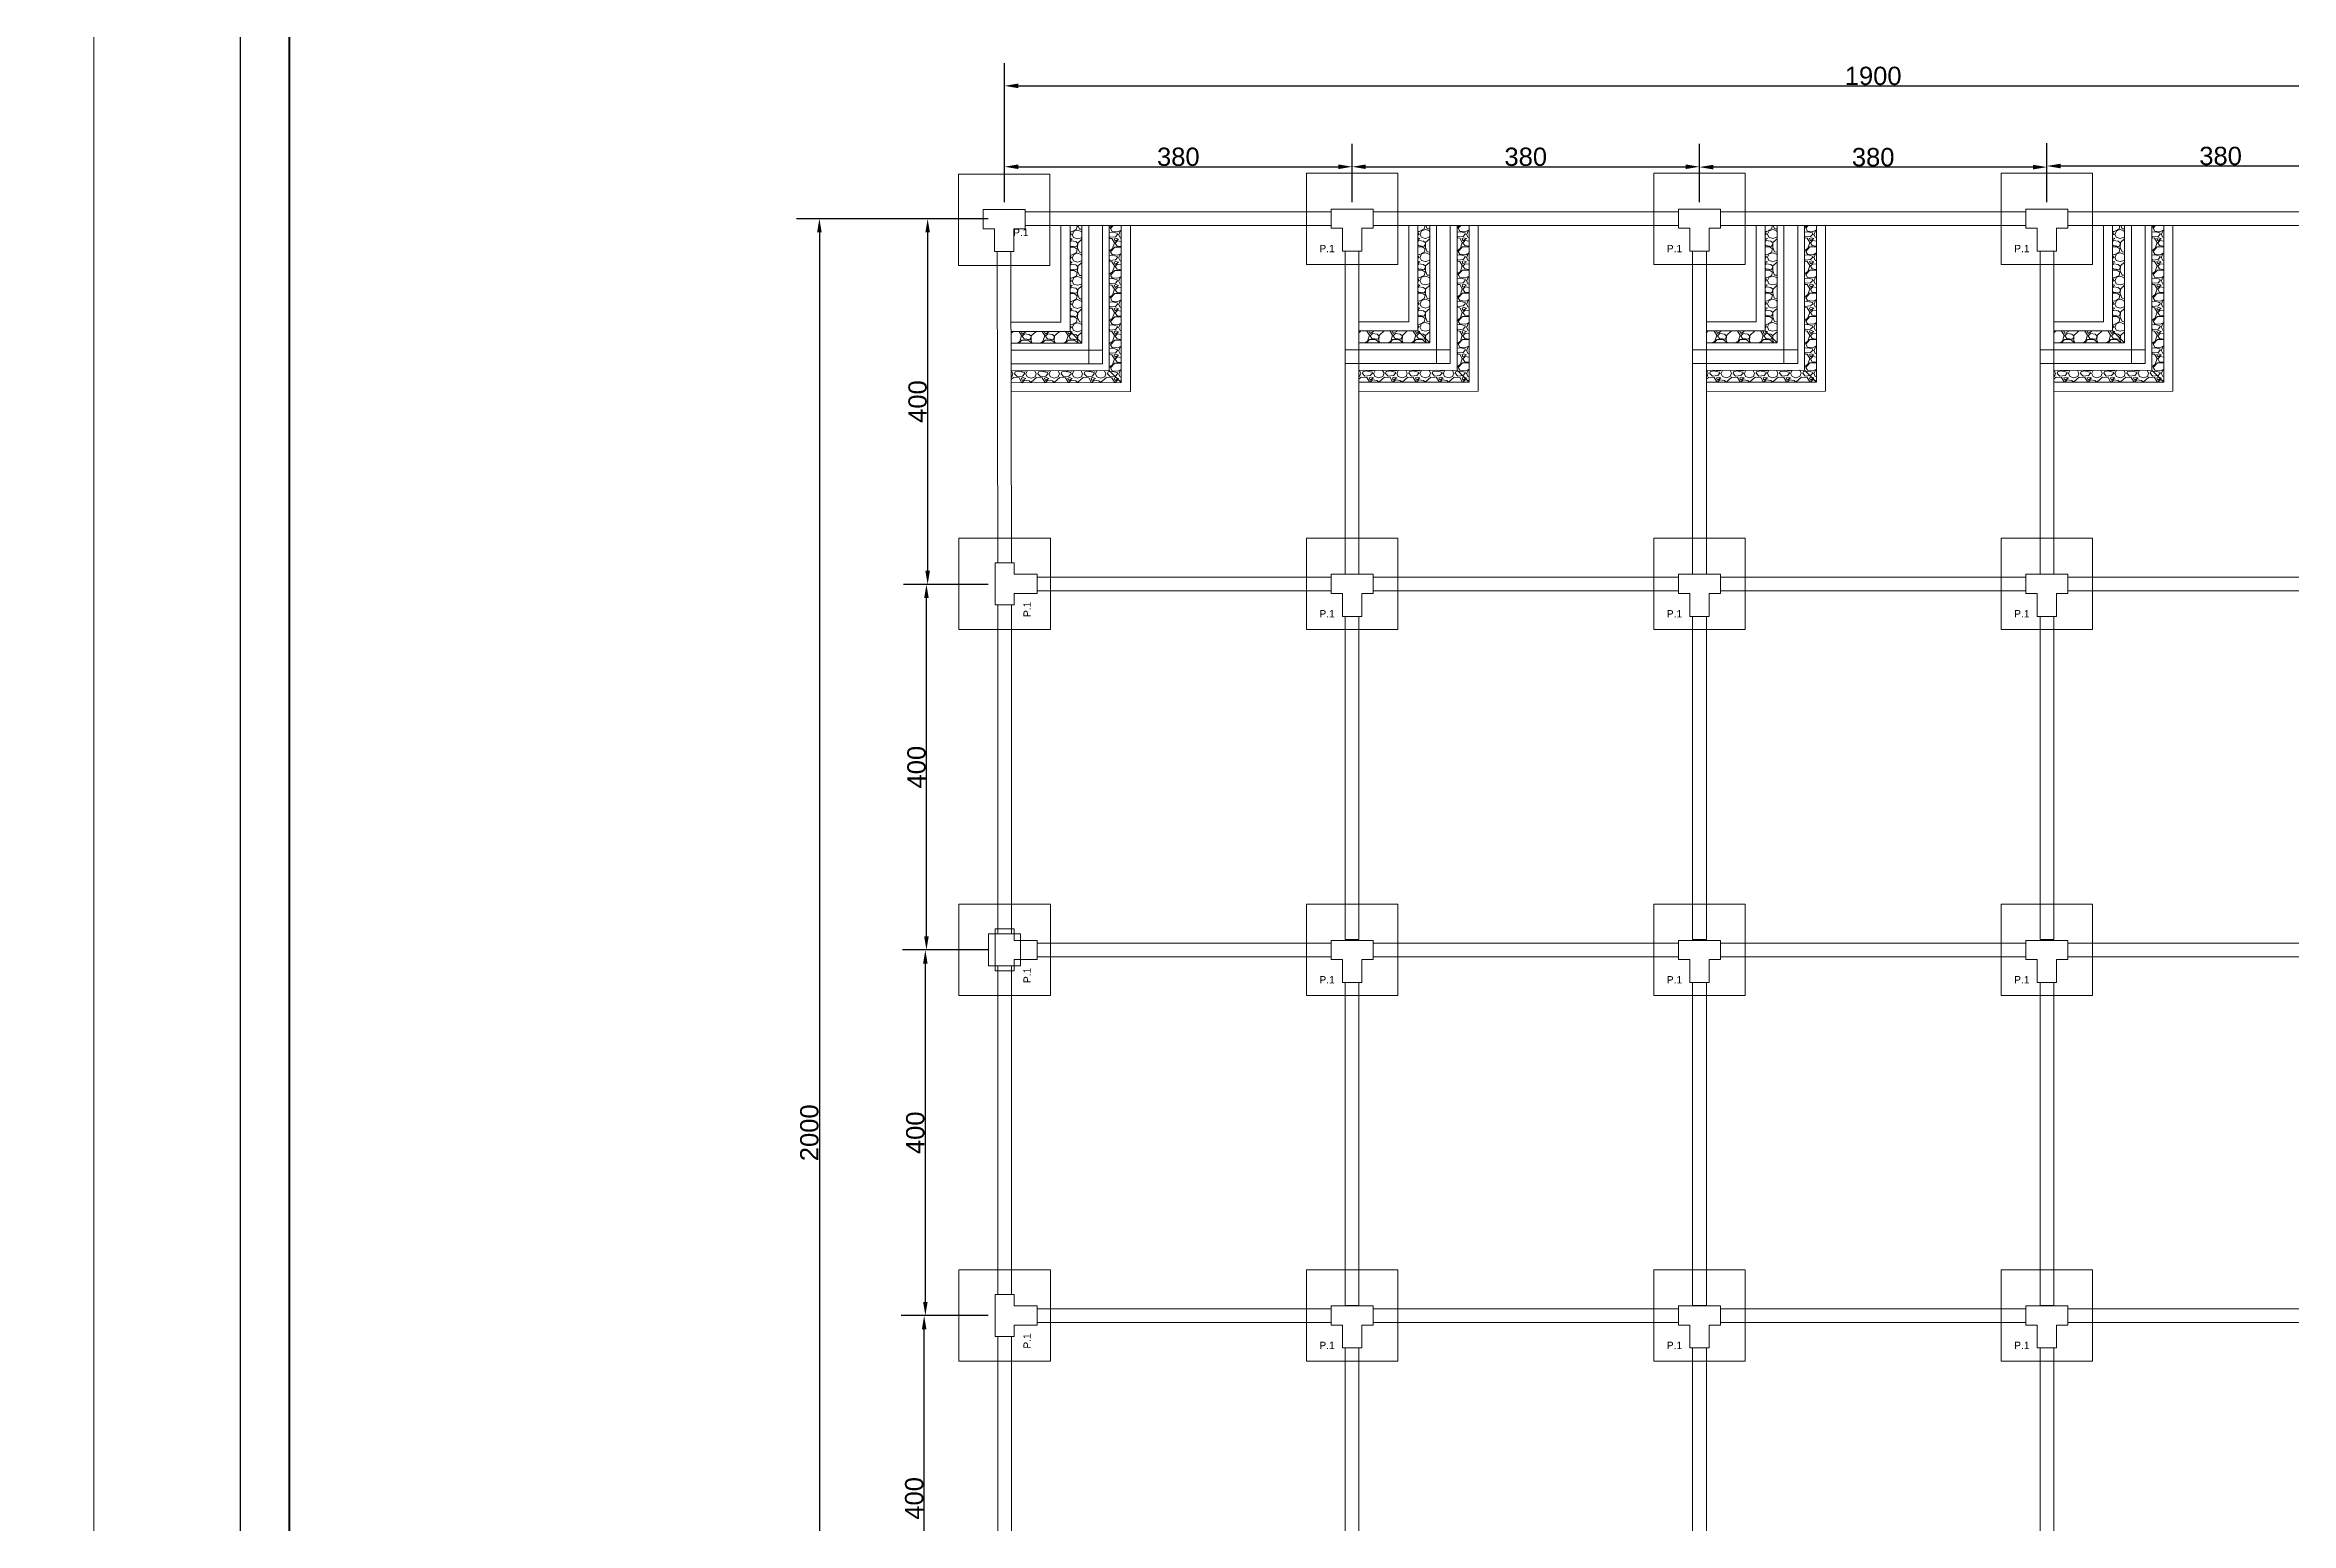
# Model space of a CAD drawing. Header units: centimetres. Extents: x -377343 to 693706, y 194584 to 813780.
# Drawn here: x 155208 to 157664, y 498843 to 500460 of the extents above; entities that cross this region are included whole.
import ezdxf

# ---------------------------------------------------------------- set-up
doc = ezdxf.new("R2010")
doc.units = ezdxf.units.CM
doc.header["$PDMODE"] = 3
for name, color, linetype, lineweight in [('Kertas', 252, 'Continuous', 20), ('Legenda', 252, 'Continuous', 20), ('pondasi', 203, 'Continuous', 18)]:
    doc.layers.add(name, color=color, linetype=linetype, lineweight=lineweight)
doc.layers.add('PIPA', color=11, linetype='Continuous')
doc.styles.get("Standard").update_dxf_attribs({"font": 'arial.ttf'})
doc.dimstyles.new('ISO-25', dxfattribs={"dimtxt": 2.5, "dimasz": 2.5, "dimexe": 1.25, "dimexo": 0.625, "dimtad": 1, "dimtxsty": 'Standard', "dimcen": 2.5, "dimadec": 0, "dimazin": 0, "dimtfac": 1, "dimtmove": 0, "dimatfit": 3, "dimfxl": 1, "dimarcsym": 0})

# ---------------------------------------------------------------- blocks, each defined once
blk = doc.blocks.new('*D24')
at = {"layer": 'Defpoints', "color": 0, "ltscale": 0.5, "transparency": 16777216}
for p in [(156637.4, 500327.2), (156257.4, 500287.8), (156637.4, 500287.8)]:
    blk.add_point(p, dxfattribs=at)
at = {"layer": 'pondasi', "color": 0, "lineweight": -2, "ltscale": 0.5, "transparency": 16777216}
for p, q in [((156257.4, 500288.5), (156257.4, 500352.2)), ((156637.4, 500288.5), (156637.4, 500352.2)), ((156272.4, 500327.2), (156622.4, 500327.2))]:
    blk.add_line(p, q, dxfattribs=at)
at = {"layer": 'pondasi', "color": 0, "ltscale": 0.5, "transparency": 16777216}
for points in [[(156272.4, 500329.7), (156272.4, 500324.7), (156257.4, 500327.2)], [(156622.4, 500329.7), (156622.4, 500324.7), (156637.4, 500327.2)]]:
    blk.add_solid(points, dxfattribs=at)
at = {"layer": 'pondasi', "color": 0, "lineweight": 5, "ltscale": 0.5, "transparency": 16777216, "insert": (156447.4, 500338), "char_height": 20, "attachment_point": 5}
blk.add_mtext('380', dxfattribs=at)
blk = doc.blocks.new('*D17')
at = {"layer": 'Defpoints', "color": 0, "ltscale": 0.5, "transparency": 16777216}
for p in [(157017.4, 500327.2), (156637.4, 500287.8), (157017.4, 500287.8)]:
    blk.add_point(p, dxfattribs=at)
at = {"layer": 'pondasi', "color": 0, "lineweight": -2, "ltscale": 0.5, "transparency": 16777216}
for p, q in [((156637.4, 500288.5), (156637.4, 500352.2)), ((157017.4, 500288.5), (157017.4, 500352.2)), ((156652.4, 500327.2), (157002.4, 500327.2))]:
    blk.add_line(p, q, dxfattribs=at)
at = {"layer": 'pondasi', "color": 0, "ltscale": 0.5, "transparency": 16777216}
for points in [[(156652.4, 500329.7), (156652.4, 500324.7), (156637.4, 500327.2)], [(157002.4, 500329.7), (157002.4, 500324.7), (157017.4, 500327.2)]]:
    blk.add_solid(points, dxfattribs=at)
at = {"layer": 'pondasi', "color": 0, "lineweight": 5, "ltscale": 0.5, "transparency": 16777216, "insert": (156827.4, 500338), "char_height": 20, "attachment_point": 5}
blk.add_mtext('380', dxfattribs=at)
blk = doc.blocks.new('*D18')
at = {"layer": 'Defpoints', "color": 0, "ltscale": 0.5, "transparency": 16777216}
for p in [(157017.4, 500326.8), (157017.4, 500287.8), (157397.4, 500287.8)]:
    blk.add_point(p, dxfattribs=at)
at = {"layer": 'pondasi', "color": 0, "lineweight": -2, "ltscale": 0.5, "transparency": 16777216}
for p, q in [((157017.4, 500288.5), (157017.4, 500351.8)), ((157397.4, 500288.5), (157397.4, 500351.8)), ((157382.4, 500326.8), (157032.4, 500326.8))]:
    blk.add_line(p, q, dxfattribs=at)
at = {"layer": 'pondasi', "color": 0, "ltscale": 0.5, "transparency": 16777216}
for points in [[(157032.4, 500329.3), (157032.4, 500324.3), (157017.4, 500326.8)], [(157382.4, 500329.3), (157382.4, 500324.3), (157397.4, 500326.8)]]:
    blk.add_solid(points, dxfattribs=at)
at = {"layer": 'pondasi', "color": 0, "lineweight": 5, "ltscale": 0.5, "transparency": 16777216, "insert": (157207.4, 500337.6), "char_height": 20, "attachment_point": 5}
blk.add_mtext('380', dxfattribs=at)
blk = doc.blocks.new('*D19')
at = {"layer": 'Defpoints', "color": 0, "ltscale": 0.5, "transparency": 16777216}
for p in [(157397.4, 500328), (157397.4, 500287.8), (157777.4, 500287.8)]:
    blk.add_point(p, dxfattribs=at)
at = {"layer": 'pondasi', "color": 0, "lineweight": -2, "ltscale": 0.5, "transparency": 16777216}
for p, q in [((157397.4, 500288.5), (157397.4, 500353)), ((157777.4, 500288.5), (157777.4, 500353)), ((157762.4, 500328), (157412.4, 500328))]:
    blk.add_line(p, q, dxfattribs=at)
at = {"layer": 'pondasi', "color": 0, "ltscale": 0.5, "transparency": 16777216}
for points in [[(157412.4, 500330.5), (157412.4, 500325.5), (157397.4, 500328)], [(157762.4, 500330.5), (157762.4, 500325.5), (157777.4, 500328)]]:
    blk.add_solid(points, dxfattribs=at)
at = {"layer": 'pondasi', "color": 0, "lineweight": 5, "ltscale": 0.5, "transparency": 16777216, "insert": (157587.4, 500338.9), "char_height": 20, "attachment_point": 5}
blk.add_mtext('380', dxfattribs=at)
blk = doc.blocks.new('*D13')
at = {"layer": 'Defpoints', "color": 0, "ltscale": 0.5, "transparency": 16777216}
for p in [(158157.4, 500415.7), (156257.4, 500287.8), (158157.4, 500287.8)]:
    blk.add_point(p, dxfattribs=at)
at = {"layer": 'pondasi', "color": 0, "lineweight": -2, "ltscale": 0.5, "transparency": 16777216}
for p, q in [((156257.4, 500288.5), (156257.4, 500440.7)), ((158157.4, 500288.5), (158157.4, 500440.7)), ((156272.4, 500415.7), (158142.4, 500415.7))]:
    blk.add_line(p, q, dxfattribs=at)
at = {"layer": 'pondasi', "color": 0, "ltscale": 0.5, "transparency": 16777216}
for points in [[(156272.4, 500418.2), (156272.4, 500413.2), (156257.4, 500415.7)], [(158142.4, 500418.2), (158142.4, 500413.2), (158157.4, 500415.7)]]:
    blk.add_solid(points, dxfattribs=at)
at = {"layer": 'pondasi', "color": 0, "lineweight": 5, "ltscale": 0.5, "transparency": 16777216, "insert": (157207.4, 500426.5), "char_height": 20, "attachment_point": 5}
blk.add_mtext('1900', dxfattribs=at)
blk = doc.blocks.new('*D20')
at = {"layer": 'Defpoints', "color": 0, "ltscale": 0.5, "transparency": 16777216}
for p in [(156239.9, 500270.3), (156173.2, 499870.3), (156239.9, 499870.3)]:
    blk.add_point(p, dxfattribs=at)
at = {"layer": 'pondasi', "color": 0, "lineweight": -2, "ltscale": 0.5, "transparency": 16777216}
for p, q in [((156239.3, 500270.3), (156148.2, 500270.3)), ((156173.2, 500255.3), (156173.2, 499885.3)), ((156239.3, 499870.3), (156148.2, 499870.3))]:
    blk.add_line(p, q, dxfattribs=at)
at = {"layer": 'pondasi', "color": 0, "ltscale": 0.5, "transparency": 16777216}
for points in [[(156170.7, 500255.3), (156175.7, 500255.3), (156173.2, 500270.3)], [(156170.7, 499885.3), (156175.7, 499885.3), (156173.2, 499870.3)]]:
    blk.add_solid(points, dxfattribs=at)
at = {"layer": 'pondasi', "color": 0, "lineweight": 5, "ltscale": 0.5, "transparency": 16777216, "insert": (156162.3, 500070.3), "char_height": 20, "attachment_point": 5, "rotation": 90}
blk.add_mtext('400', dxfattribs=at)
blk = doc.blocks.new('*D21')
at = {"layer": 'Defpoints', "color": 0, "ltscale": 0.5, "transparency": 16777216}
for p in [(156171.9, 499870.3), (156239.9, 499870.3), (156239.9, 499470.3)]:
    blk.add_point(p, dxfattribs=at)
at = {"layer": 'pondasi', "color": 0, "lineweight": -2, "ltscale": 0.5, "transparency": 16777216}
for p, q in [((156239.3, 499870.3), (156146.9, 499870.3)), ((156171.9, 499485.3), (156171.9, 499855.3)), ((156239.3, 499470.3), (156146.9, 499470.3))]:
    blk.add_line(p, q, dxfattribs=at)
at = {"layer": 'pondasi', "color": 0, "ltscale": 0.5, "transparency": 16777216}
for points in [[(156169.4, 499855.3), (156174.4, 499855.3), (156171.9, 499870.3)], [(156169.4, 499485.3), (156174.4, 499485.3), (156171.9, 499470.3)]]:
    blk.add_solid(points, dxfattribs=at)
at = {"layer": 'pondasi', "color": 0, "lineweight": 5, "ltscale": 0.5, "transparency": 16777216, "insert": (156161.1, 499670.3), "char_height": 20, "attachment_point": 5, "rotation": 90}
blk.add_mtext('400', dxfattribs=at)
blk = doc.blocks.new('*D22')
at = {"layer": 'Defpoints', "color": 0, "ltscale": 0.5, "transparency": 16777216}
for p in [(156170.7, 499470.3), (156239.3, 499470.3), (156239.9, 499070.3)]:
    blk.add_point(p, dxfattribs=at)
at = {"layer": 'pondasi', "color": 0, "lineweight": -2, "ltscale": 0.5, "transparency": 16777216}
for p, q in [((156238.7, 499470.3), (156145.7, 499470.3)), ((156170.7, 499085.3), (156170.7, 499455.3)), ((156239.3, 499070.3), (156145.7, 499070.3))]:
    blk.add_line(p, q, dxfattribs=at)
at = {"layer": 'pondasi', "color": 0, "ltscale": 0.5, "transparency": 16777216}
for points in [[(156168.2, 499455.3), (156173.2, 499455.3), (156170.7, 499470.3)], [(156168.2, 499085.3), (156173.2, 499085.3), (156170.7, 499070.3)]]:
    blk.add_solid(points, dxfattribs=at)
at = {"layer": 'pondasi', "color": 0, "lineweight": 5, "ltscale": 0.5, "transparency": 16777216, "insert": (156159.8, 499270.3), "char_height": 20, "attachment_point": 5, "rotation": 90}
blk.add_mtext('400', dxfattribs=at)
blk = doc.blocks.new('*D15')
at = {"layer": 'Defpoints', "color": 0, "ltscale": 0.5, "transparency": 16777216}
for p in [(156169.4, 499070.3), (156239.3, 499070.3), (156239.9, 498670.3)]:
    blk.add_point(p, dxfattribs=at)
at = {"layer": 'pondasi', "color": 0, "lineweight": -2, "ltscale": 0.5, "transparency": 16777216}
for p, q in [((156238.7, 499070.3), (156144.4, 499070.3)), ((156169.4, 498685.3), (156169.4, 499055.3)), ((156239.3, 498670.3), (156144.4, 498670.3))]:
    blk.add_line(p, q, dxfattribs=at)
at = {"layer": 'pondasi', "color": 0, "ltscale": 0.5, "transparency": 16777216}
for points in [[(156166.9, 499055.3), (156171.9, 499055.3), (156169.4, 499070.3)], [(156166.9, 498685.3), (156171.9, 498685.3), (156169.4, 498670.3)]]:
    blk.add_solid(points, dxfattribs=at)
at = {"layer": 'pondasi', "color": 0, "lineweight": 5, "ltscale": 0.5, "transparency": 16777216, "insert": (156158.6, 498870.3), "char_height": 20, "attachment_point": 5, "rotation": 90}
blk.add_mtext('400', dxfattribs=at)
blk = doc.blocks.new('*D14')
at = {"layer": 'Defpoints', "color": 0, "ltscale": 0.5, "transparency": 16777216}
for p in [(156239.9, 500270.3), (156054.8, 498270.3), (156239.3, 498270.3)]:
    blk.add_point(p, dxfattribs=at)
at = {"layer": 'pondasi', "color": 0, "lineweight": -2, "ltscale": 0.5, "transparency": 16777216}
for p, q in [((156239.3, 500270.3), (156029.8, 500270.3)), ((156054.8, 500255.3), (156054.8, 498285.3)), ((156238.7, 498270.3), (156029.8, 498270.3))]:
    blk.add_line(p, q, dxfattribs=at)
at = {"layer": 'pondasi', "color": 0, "ltscale": 0.5, "transparency": 16777216}
for points in [[(156052.3, 500255.3), (156057.3, 500255.3), (156054.8, 500270.3)], [(156052.3, 498285.3), (156057.3, 498285.3), (156054.8, 498270.3)]]:
    blk.add_solid(points, dxfattribs=at)
at = {"layer": 'pondasi', "color": 0, "lineweight": 5, "ltscale": 0.5, "transparency": 16777216, "insert": (156043.9, 499270.3), "char_height": 20, "attachment_point": 5, "rotation": 90}
blk.add_mtext('2000', dxfattribs=at)

msp = doc.modelspace()

# ---------------------------------------------------------------- hatches: boundary and pattern name
at = {"layer": 'pondasi', "lineweight": 5, "ltscale": 0.5}
h = msp.add_hatch(dxfattribs=at)
h.set_pattern_fill('GRAVEL', color=256)
h.paths.add_polyline_path([(156341.935, 500262.845), (156328.935, 500262.845), (156328.935, 500147.093), (156341.935, 500134.093)])
h.paths.add_polyline_path([(156328.935, 500147.093), (156264.493, 500147.093), (156264.515, 500134.093), (156341.935, 500134.093)])
h.paths.add_polyline_path([(156371.935, 500104.106), (156264.568, 500103.918), (156264.591, 500090.918), (156384.935, 500091.129)])
h.paths.add_polyline_path([(156384.935, 500262.845), (156371.935, 500262.845), (156371.935, 500104.106), (156384.935, 500091.129)])
h = msp.add_hatch(dxfattribs=at)
h.set_pattern_fill('GRAVEL', color=256)
h.set_pattern_definition([(228.0127875, (398.6971, 25.8306), (-203.200000016, -228.599999986), [3.4172144, -338.3048364]), (184.969741, (396.4111, 23.2906), (304.7999998794, 25.400001447), [5.8640472, -580.5404889]), (132.5104471, (390.5691, 22.7826), (254.0000001073, -279.3999999025), [4.1348152, -409.347228]), (267.273689, (380.6631, 16.4326), (25.4000000532, 507.9999999973), [5.3400452, -528.6643743]), (292.83365418, (380.4091, 11.0986), (-127.0000000106, 304.7999999956), [5.236337, -518.3980775]), (357.273689, (382.4411, 6.2726), (-507.9999999973, 25.4000000532), [5.3400452, -528.6643743]), (37.69424047, (387.7751, 6.0186), (-330.1999999854, -254.000000019), [7.0619366, -699.1311531]), (72.25532837, (393.3631, 10.3366), (177.8000000478, 558.7999999848), [6.6671952, -660.052566]), (121.42956562, (395.3951, 16.6866), (-203.2000000288, 330.1999999823), [5.35813, -530.455457]), (175.2363583, (392.6011, 21.2586), (279.399999996, -25.400000044), [6.1171328, -299.7393695]), (222.3974378, (386.5051, 21.7666), (-304.7999999902, -279.4000000106), [7.9107792, -783.1677251]), (138.81407483, (405.8091, 16.1786), (-177.799999989, 152.400000012), [2.7000454, -267.3056582]), (171.4692344, (403.7771, 17.9566), (330.200000009, -50.7999999424), [5.1368198, -508.54639]), (225, (398.697, 18.719), (-4e-15, -25.4), [3.5920934, -32.3289311]), (203.1985905, (396.919, 21.7666), (127.000000003, 50.799999991), [1.9344132, -191.5062237]), (291.8014095, (395.141, 21.0046), (-25.400000005, 76.2), [2.7356562, -134.0475299]), (30.9637565, (396.157, 18.4646), (76.200000002, 50.799999997), [4.4431966, -143.6629815]), (161.5650512, (399.967, 20.751), (50.8, -25.4), [3.2128714, -77.1089812]), (16.38954033, (380.4091, 21.0046), (254, 76.2), [4.50088, -445.5882667]), (70.34617594, (384.7271, 22.2746), (-101.6000000093, -279.3999999967), [3.7759894, -373.8221568]), (293.1985905, (399.967, 25.8306), (-50.799999991, 127.000000004), [3.868801, -189.5718359]), (343.61045967, (401.4911, 22.2746), (-254.0000000053, 76.1999999822), [4.50088, -445.5882667]), (339.4439548, (380.409, 5.2566), (-127, 50.8), [4.340352, -212.6773431]), (294.7751406, (384.4731, 3.7326), (-127.000000151, 279.399999931), [3.6367212, -360.0359338]), (66.8014095, (400.221, 0.4306), (50.799999992, 127.000000003), [3.868801, -189.5718359]), (17.35402464, (401.7451, 3.9866), (-330.1999999934, -101.6000000213), [4.2578274, -421.5237598]), (69.4439548, (387.775, 0.4306), (-50.800000001, -127), [2.170176, -214.8475191]), (101.3099325, (398.697, 0.4306), (-25.4, 101.6), [1.295146, -128.2199496]), (165.9637565, (398.443, 1.7006), (76.2, -25.4), [5.236337, -99.4905459]), (186.00900596, (393.3631, 2.9706), (253.9999999987, 25.4000000133), [4.85267, -480.4136486]), (303.6900675, (396.157, 16.1786), (-25.4, 50.8), [3.6632388, -87.9177636]), (353.1572266, (398.1891, 13.1306), (431.8000000027, -50.7999999774), [6.3955676, -633.1600907]), (60.9453959, (404.539, 12.3686), (-101.600000003, -177.799999998), [2.6150824, -258.8939232]), (90, (405.81, 14.655), (-25.4, 25.4), [1.524, -23.876]), (120.25643716, (392.8551, 3.7326), (101.5999999876, -177.800000007), [3.5286696, -349.3394077]), (48.0127875, (391.0771, 6.7806), (203.200000017, 228.599999985), [6.8344288, -334.887622]), (0, (395.65, 11.86), (25.4, 25.4), [6.604, -18.796]), (325.3048465, (402.2531, 11.8606), (254.000000096, -177.7999998625), [4.0160956, -397.5931672]), (254.0546041, (405.555, 9.5746), (-25.399999998, -101.6), [3.6982908, -181.2165004]), (207.64597536, (404.5391, 6.0186), (-482.6000000177, -253.9999999663), [6.021451, -596.1246442]), (175.42607874, (399.2051, 3.2246), (-330.2, 25.4), [6.3702946, -630.6584646])])
h.paths.add_polyline_path([(156709.344, 500147.524), (156644.902, 500147.524), (156644.924, 500134.524), (156722.344, 500134.524)])
h.paths.add_polyline_path([(156752.344, 500104.537), (156644.978, 500104.348), (156645, 500091.348), (156765.344, 500091.56)])
h.paths.add_polyline_path([(156765.344, 500262.845), (156752.344, 500262.845), (156752.344, 500104.537), (156765.344, 500091.56)])
h.paths.add_polyline_path([(156722.344, 500262.845), (156709.344, 500262.845), (156709.344, 500147.524), (156722.344, 500134.524)])
h = msp.add_hatch(dxfattribs=at)
h.set_pattern_fill('GRAVEL', color=256)
h.set_pattern_definition([(228.0127875, (778.6971, 25.8306), (-203.200000016, -228.599999986), [3.4172144, -338.3048364]), (184.969741, (776.4111, 23.2906), (304.7999998794, 25.400001447), [5.8640472, -580.5404889]), (132.5104471, (770.5691, 22.7826), (254.0000001073, -279.3999999025), [4.1348152, -409.347228]), (267.273689, (760.6631, 16.4326), (25.4000000532, 507.9999999973), [5.3400452, -528.6643743]), (292.83365418, (760.4091, 11.0986), (-127.0000000106, 304.7999999956), [5.236337, -518.3980775]), (357.273689, (762.4411, 6.2726), (-507.9999999973, 25.4000000532), [5.3400452, -528.6643743]), (37.69424047, (767.7751, 6.0186), (-330.1999999854, -254.000000019), [7.0619366, -699.1311531]), (72.25532837, (773.3631, 10.3366), (177.8000000478, 558.7999999848), [6.6671952, -660.052566]), (121.42956562, (775.3951, 16.6866), (-203.2000000288, 330.1999999823), [5.35813, -530.455457]), (175.2363583, (772.6011, 21.2586), (279.399999996, -25.400000044), [6.1171328, -299.7393695]), (222.3974378, (766.5051, 21.7666), (-304.7999999902, -279.4000000106), [7.9107792, -783.1677251]), (138.81407483, (785.8091, 16.1786), (-177.799999989, 152.400000012), [2.7000454, -267.3056582]), (171.4692344, (783.7771, 17.9566), (330.200000009, -50.7999999424), [5.1368198, -508.54639]), (225, (778.697, 18.719), (-4e-15, -25.4), [3.5920934, -32.3289311]), (203.1985905, (776.919, 21.7666), (127.000000003, 50.799999991), [1.9344132, -191.5062237]), (291.8014095, (775.141, 21.0046), (-25.400000005, 76.2), [2.7356562, -134.0475299]), (30.9637565, (776.157, 18.4646), (76.200000002, 50.799999997), [4.4431966, -143.6629815]), (161.5650512, (779.967, 20.751), (50.8, -25.4), [3.2128714, -77.1089812]), (16.38954033, (760.4091, 21.0046), (254, 76.2), [4.50088, -445.5882667]), (70.34617594, (764.7271, 22.2746), (-101.6000000093, -279.3999999967), [3.7759894, -373.8221568]), (293.1985905, (779.967, 25.8306), (-50.799999991, 127.000000004), [3.868801, -189.5718359]), (343.61045967, (781.4911, 22.2746), (-254.0000000053, 76.1999999822), [4.50088, -445.5882667]), (339.4439548, (760.409, 5.2566), (-127, 50.8), [4.340352, -212.6773431]), (294.7751406, (764.4731, 3.7326), (-127.000000151, 279.399999931), [3.6367212, -360.0359338]), (66.8014095, (780.221, 0.4306), (50.799999992, 127.000000003), [3.868801, -189.5718359]), (17.35402464, (781.7451, 3.9866), (-330.1999999934, -101.6000000213), [4.2578274, -421.5237598]), (69.4439548, (767.775, 0.4306), (-50.800000001, -127), [2.170176, -214.8475191]), (101.3099325, (778.697, 0.4306), (-25.4, 101.6), [1.295146, -128.2199496]), (165.9637565, (778.443, 1.7006), (76.2, -25.4), [5.236337, -99.4905459]), (186.00900596, (773.3631, 2.9706), (253.9999999987, 25.4000000133), [4.85267, -480.4136486]), (303.6900675, (776.157, 16.1786), (-25.4, 50.8), [3.6632388, -87.9177636]), (353.1572266, (778.1891, 13.1306), (431.8000000027, -50.7999999774), [6.3955676, -633.1600907]), (60.9453959, (784.539, 12.3686), (-101.600000003, -177.799999998), [2.6150824, -258.8939232]), (90, (785.81, 14.655), (-25.4, 25.4), [1.524, -23.876]), (120.25643716, (772.8551, 3.7326), (101.5999999876, -177.800000007), [3.5286696, -349.3394077]), (48.0127875, (771.0771, 6.7806), (203.200000017, 228.599999985), [6.8344288, -334.887622]), (0, (775.65, 11.86), (25.4, 25.4), [6.604, -18.796]), (325.3048465, (782.2531, 11.8606), (254.000000096, -177.7999998625), [4.0160956, -397.5931672]), (254.0546041, (785.555, 9.5746), (-25.399999998, -101.6), [3.6982908, -181.2165004]), (207.64597536, (784.5391, 6.0186), (-482.6000000177, -253.9999999663), [6.021451, -596.1246442]), (175.42607874, (779.2051, 3.2246), (-330.2, 25.4), [6.3702946, -630.6584646])])
h.paths.add_polyline_path([(157089.344, 500147.524), (157024.902, 500147.524), (157024.924, 500134.524), (157102.344, 500134.524)])
h.paths.add_polyline_path([(157132.344, 500104.537), (157024.978, 500104.348), (157025, 500091.348), (157145.344, 500091.56)])
h.paths.add_polyline_path([(157145.344, 500262.845), (157132.344, 500262.845), (157132.344, 500104.537), (157145.344, 500091.56)])
h.paths.add_polyline_path([(157102.344, 500262.845), (157089.344, 500262.845), (157089.344, 500147.524), (157102.344, 500134.524)])
h = msp.add_hatch(dxfattribs=at)
h.set_pattern_fill('GRAVEL', color=256)
h.set_pattern_definition([(228.0127875, (1158.6971, 25.8306), (-203.200000016, -228.599999986), [3.4172144, -338.3048364]), (184.969741, (1156.4111, 23.2906), (304.7999998794, 25.400001447), [5.8640472, -580.5404889]), (132.5104471, (1150.5691, 22.7826), (254.0000001073, -279.3999999025), [4.1348152, -409.347228]), (267.273689, (1140.6631, 16.4326), (25.4000000532, 507.9999999973), [5.3400452, -528.6643743]), (292.83365418, (1140.4091, 11.0986), (-127.0000000106, 304.7999999956), [5.236337, -518.3980775]), (357.273689, (1142.4411, 6.2726), (-507.9999999973, 25.4000000532), [5.3400452, -528.6643743]), (37.69424047, (1147.7751, 6.0186), (-330.1999999854, -254.000000019), [7.0619366, -699.1311531]), (72.25532837, (1153.3631, 10.3366), (177.8000000478, 558.7999999848), [6.6671952, -660.052566]), (121.42956562, (1155.3951, 16.6866), (-203.2000000288, 330.1999999823), [5.35813, -530.455457]), (175.2363583, (1152.6011, 21.2586), (279.399999996, -25.400000044), [6.1171328, -299.7393695]), (222.3974378, (1146.5051, 21.7666), (-304.7999999902, -279.4000000106), [7.9107792, -783.1677251]), (138.81407483, (1165.8091, 16.1786), (-177.799999989, 152.400000012), [2.7000454, -267.3056582]), (171.4692344, (1163.7771, 17.9566), (330.200000009, -50.7999999424), [5.1368198, -508.54639]), (225, (1158.697, 18.719), (-4e-15, -25.4), [3.5920934, -32.3289311]), (203.1985905, (1156.919, 21.7666), (127.000000003, 50.799999991), [1.9344132, -191.5062237]), (291.8014095, (1155.141, 21.0046), (-25.400000005, 76.2), [2.7356562, -134.0475299]), (30.9637565, (1156.157, 18.4646), (76.200000002, 50.799999997), [4.4431966, -143.6629815]), (161.5650512, (1159.967, 20.751), (50.8, -25.4), [3.2128714, -77.1089812]), (16.38954033, (1140.4091, 21.0046), (254, 76.2), [4.50088, -445.5882667]), (70.34617594, (1144.7271, 22.2746), (-101.6000000093, -279.3999999967), [3.7759894, -373.8221568]), (293.1985905, (1159.967, 25.8306), (-50.799999991, 127.000000004), [3.868801, -189.5718359]), (343.61045967, (1161.4911, 22.2746), (-254.0000000053, 76.1999999822), [4.50088, -445.5882667]), (339.4439548, (1140.409, 5.2566), (-127, 50.8), [4.340352, -212.6773431]), (294.7751406, (1144.4731, 3.7326), (-127.000000151, 279.399999931), [3.6367212, -360.0359338]), (66.8014095, (1160.221, 0.4306), (50.799999992, 127.000000003), [3.868801, -189.5718359]), (17.35402464, (1161.7451, 3.9866), (-330.1999999934, -101.6000000213), [4.2578274, -421.5237598]), (69.4439548, (1147.775, 0.4306), (-50.800000001, -127), [2.170176, -214.8475191]), (101.3099325, (1158.697, 0.4306), (-25.4, 101.6), [1.295146, -128.2199496]), (165.9637565, (1158.443, 1.7006), (76.2, -25.4), [5.236337, -99.4905459]), (186.00900596, (1153.3631, 2.9706), (253.9999999987, 25.4000000133), [4.85267, -480.4136486]), (303.6900675, (1156.157, 16.1786), (-25.4, 50.8), [3.6632388, -87.9177636]), (353.1572266, (1158.1891, 13.1306), (431.8000000027, -50.7999999774), [6.3955676, -633.1600907]), (60.9453959, (1164.539, 12.3686), (-101.600000003, -177.799999998), [2.6150824, -258.8939232]), (90, (1165.81, 14.655), (-25.4, 25.4), [1.524, -23.876]), (120.25643716, (1152.8551, 3.7326), (101.5999999876, -177.800000007), [3.5286696, -349.3394077]), (48.0127875, (1151.0771, 6.7806), (203.200000017, 228.599999985), [6.8344288, -334.887622]), (0, (1155.65, 11.86), (25.4, 25.4), [6.604, -18.796]), (325.3048465, (1162.2531, 11.8606), (254.000000096, -177.7999998625), [4.0160956, -397.5931672]), (254.0546041, (1165.555, 9.5746), (-25.399999998, -101.6), [3.6982908, -181.2165004]), (207.64597536, (1164.5391, 6.0186), (-482.6000000177, -253.9999999663), [6.021451, -596.1246442]), (175.42607874, (1159.2051, 3.2246), (-330.2, 25.4), [6.3702946, -630.6584646])])
h.paths.add_polyline_path([(157469.344, 500147.524), (157404.902, 500147.524), (157404.924, 500134.524), (157482.344, 500134.524)])
h.paths.add_polyline_path([(157512.344, 500104.537), (157404.978, 500104.348), (157405, 500091.348), (157525.344, 500091.56)])
h.paths.add_polyline_path([(157525.344, 500262.845), (157512.344, 500262.845), (157512.344, 500104.537), (157525.344, 500091.56)])
h.paths.add_polyline_path([(157482.344, 500262.845), (157469.344, 500262.845), (157469.344, 500147.524), (157482.344, 500134.524)])

# ---------------------------------------------------------------- linework, layer by layer
at = {"layer": 'Kertas'}
for points in [[(150820.464, 500796.755), (155261.218, 500796.755), (155261.218, 497618.673), (150820.464, 497618.673)], [(155261.218, 500796.755), (159701.972, 500796.755), (159701.972, 497618.673), (155261.218, 497618.673)]]:
    msp.add_lwpolyline(points, close=True, dxfattribs=at)
at = {"layer": 'Legenda', "color": 5, "lineweight": 30}
msp.add_lwpolyline([(155421.727, 500636.246), (159594.966, 500636.246), (159594.966, 497725.679), (155421.727, 497725.679)], close=True, dxfattribs=at)
at = {"layer": 'Legenda', "color": 1, "lineweight": 50}
msp.add_lwpolyline([(155475.23, 500582.743), (158845.923, 500582.743), (158845.923, 497779.182), (155475.23, 497779.182)], close=True, dxfattribs=at)
at = {"layer": 'PIPA', "lineweight": 35, "extrusion": (0, 0.816497, 0.57735), "elevation": 193451.324}
msp.add_lwpolyline([(-421704.212, -325591.681), (-159560.265, -63447.734), (377343.333, -600351.331), (-158232.47, -1135927.133), (-693706.405, -600453.199), (-454216.825, -360963.619)], dxfattribs=at)
at = {"layer": 'pondasi', "lineweight": 5, "ltscale": 0.5}
for p, q in [((156328.935, 500147.093), (156341.935, 500134.093)), ((156709.344, 500147.524), (156722.344, 500134.524)), ((157089.344, 500147.524), (157102.344, 500134.524)), ((157469.344, 500147.524), (157482.344, 500134.524)), ((156371.935, 500104.106), (156384.935, 500091.129)), ((156752.344, 500104.537), (156765.344, 500091.56)), ((157132.344, 500104.537), (157145.344, 500091.56)), ((157512.344, 500104.537), (157525.344, 500091.56))]:
    msp.add_line(p, q, dxfattribs=at)
for points in [[(156206.935, 500219.093), (156306.935, 500219.093), (156306.935, 500319.093), (156206.935, 500319.093)], [(156587.438, 500220.345), (156687.438, 500220.345), (156687.438, 500320.345), (156587.438, 500320.345)], [(156967.438, 500220.345), (157067.438, 500220.345), (157067.438, 500320.345), (156967.438, 500320.345)], [(157347.438, 500220.345), (157447.438, 500220.345), (157447.438, 500320.345), (157347.438, 500320.345)], [(156246.339, 500259.415), (156246.339, 500234.415), (156267.339, 500234.415), (156267.339, 500259.415), (156279.839, 500259.415), (156279.839, 500280.415), (156233.839, 500280.415), (156233.839, 500259.415)], [(156279.839, 500277.845), (156279.839, 500262.845), (156614.438, 500262.845), (156614.438, 500277.845)], [(156626.938, 500259.845), (156626.938, 500234.845), (156647.938, 500234.845), (156647.938, 500259.845), (156660.438, 500259.845), (156660.438, 500280.845), (156614.438, 500280.845), (156614.438, 500259.845)], [(156660.438, 500277.845), (156660.438, 500262.845), (156994.438, 500262.845), (156994.438, 500277.845)], [(157006.938, 500259.845), (157006.938, 500234.845), (157027.938, 500234.845), (157027.938, 500259.845), (157040.438, 500259.845), (157040.438, 500280.845), (156994.438, 500280.845), (156994.438, 500259.845)], [(157040.438, 500277.845), (157040.438, 500262.845), (157374.438, 500262.845), (157374.438, 500277.845)], [(157386.938, 500259.845), (157386.938, 500234.845), (157407.938, 500234.845), (157407.938, 500259.845), (157420.438, 500259.845), (157420.438, 500280.845), (157374.438, 500280.845), (157374.438, 500259.845)], [(157420.438, 500277.845), (157420.438, 500262.845), (157754.438, 500262.845), (157754.438, 500277.845)], [(156364.435, 500126.593), (156349.435, 500126.593), (156349.435, 500262.845), (156364.435, 500262.845)], [(156744.844, 500127.024), (156729.844, 500127.024), (156729.844, 500262.845), (156744.844, 500262.845)], [(157124.844, 500127.024), (157109.844, 500127.024), (157109.844, 500262.845), (157124.844, 500262.845)], [(157504.844, 500127.024), (157489.844, 500127.024), (157489.844, 500262.845), (157504.844, 500262.845)], [(156249.938, 499893.776), (156264.938, 499893.776), (156264.339, 500234.415), (156249.339, 500234.415)], [(156629.938, 499881.276), (156644.938, 499881.276), (156644.938, 500234.845), (156629.938, 500234.845)], [(157009.938, 499881.276), (157024.938, 499881.276), (157024.938, 500234.845), (157009.938, 500234.845)], [(157389.938, 499881.276), (157404.938, 499881.276), (157404.938, 500234.845), (157389.938, 500234.845)], [(156629.938, 500112.024), (156644.938, 500112.024), (156644.938, 500127.024), (156629.938, 500127.024)], [(156729.844, 500112.024), (156644.938, 500112.024), (156644.938, 500127.024), (156729.844, 500127.024)], [(156729.844, 500112.024), (156744.844, 500112.024), (156744.844, 500127.024), (156729.844, 500127.024)], [(157009.938, 500112.024), (157024.938, 500112.024), (157024.938, 500127.024), (157009.938, 500127.024)], [(157109.844, 500112.024), (157024.938, 500112.024), (157024.938, 500127.024), (157109.844, 500127.024)], [(157109.844, 500112.024), (157124.844, 500112.024), (157124.844, 500127.024), (157109.844, 500127.024)], [(157389.938, 500112.024), (157404.938, 500112.024), (157404.938, 500127.024), (157389.938, 500127.024)], [(157489.844, 500112.024), (157404.938, 500112.024), (157404.938, 500127.024), (157489.844, 500127.024)], [(157489.844, 500112.024), (157504.844, 500112.024), (157504.844, 500127.024), (157489.844, 500127.024)], [(156349.435, 500111.593), (156264.529, 500111.593), (156264.529, 500126.593), (156349.435, 500126.593)], [(156349.435, 500111.593), (156364.435, 500111.593), (156364.435, 500126.593), (156349.435, 500126.593)], [(156307.438, 499820.776), (156307.438, 499920.776), (156207.438, 499920.776), (156207.438, 499820.776)], [(156587.438, 499820.776), (156687.438, 499820.776), (156687.438, 499920.776), (156587.438, 499920.776)], [(156967.438, 499820.776), (157067.438, 499820.776), (157067.438, 499920.776), (156967.438, 499920.776)], [(157347.438, 499820.776), (157447.438, 499820.776), (157447.438, 499920.776), (157347.438, 499920.776)], [(156267.938, 499860.276), (156292.938, 499860.276), (156292.938, 499881.276), (156267.938, 499881.276), (156267.938, 499893.776), (156246.938, 499893.776), (156246.938, 499847.776), (156267.938, 499847.776)], [(156626.938, 499860.276), (156626.938, 499835.276), (156647.938, 499835.276), (156647.938, 499860.276), (156660.438, 499860.276), (156660.438, 499881.276), (156614.438, 499881.276), (156614.438, 499860.276)], [(157006.938, 499860.276), (157006.938, 499835.276), (157027.938, 499835.276), (157027.938, 499860.276), (157040.438, 499860.276), (157040.438, 499881.276), (156994.438, 499881.276), (156994.438, 499860.276)], [(157386.938, 499860.276), (157386.938, 499835.276), (157407.938, 499835.276), (157407.938, 499860.276), (157420.438, 499860.276), (157420.438, 499881.276), (157374.438, 499881.276), (157374.438, 499860.276)], [(156292.938, 499878.276), (156292.938, 499863.276), (156614.438, 499863.276), (156614.438, 499878.276)], [(156660.438, 499878.276), (156660.438, 499863.276), (156994.438, 499863.276), (156994.438, 499878.276)], [(157040.438, 499878.276), (157040.438, 499863.276), (157374.438, 499863.276), (157374.438, 499878.276)], [(157420.438, 499878.276), (157420.438, 499863.276), (157754.438, 499863.276), (157754.438, 499878.276)], [(156249.938, 499487.845), (156264.938, 499487.845), (156264.938, 499847.776), (156249.938, 499847.776)], [(156629.938, 499481.707), (156644.938, 499481.707), (156644.938, 499835.276), (156629.938, 499835.276)], [(157009.938, 499481.707), (157024.938, 499481.707), (157024.938, 499835.276), (157009.938, 499835.276)], [(157389.938, 499481.707), (157404.938, 499481.707), (157404.938, 499835.276), (157389.938, 499835.276)], [(156307.438, 499420.345), (156307.438, 499520.345), (156207.438, 499520.345), (156207.438, 499420.345)], [(156587.438, 499420.345), (156687.438, 499420.345), (156687.438, 499520.345), (156587.438, 499520.345)], [(156967.438, 499420.345), (157067.438, 499420.345), (157067.438, 499520.345), (156967.438, 499520.345)], [(157347.438, 499420.345), (157447.438, 499420.345), (157447.438, 499520.345), (157347.438, 499520.345)], [(156267.938, 499459.845), (156292.938, 499459.845), (156292.938, 499480.845), (156267.938, 499480.845), (156267.938, 499493.345), (156246.938, 499493.345), (156246.938, 499447.345), (156267.938, 499447.345)], [(156239.938, 499452.845), (156274.938, 499452.845), (156274.938, 499487.845), (156239.938, 499487.845)], [(156292.938, 499477.845), (156292.938, 499462.845), (156614.438, 499462.845), (156614.438, 499477.845)], [(156626.938, 499459.845), (156626.938, 499434.845), (156647.938, 499434.845), (156647.938, 499459.845), (156660.438, 499459.845), (156660.438, 499480.845), (156614.438, 499480.845), (156614.438, 499459.845)], [(156660.438, 499477.845), (156660.438, 499462.845), (156994.438, 499462.845), (156994.438, 499477.845)], [(157006.938, 499459.845), (157006.938, 499434.845), (157027.938, 499434.845), (157027.938, 499459.845), (157040.438, 499459.845), (157040.438, 499480.845), (156994.438, 499480.845), (156994.438, 499459.845)], [(157040.438, 499477.845), (157040.438, 499462.845), (157374.438, 499462.845), (157374.438, 499477.845)], [(157386.938, 499459.845), (157386.938, 499434.845), (157407.938, 499434.845), (157407.938, 499459.845), (157420.438, 499459.845), (157420.438, 499480.845), (157374.438, 499480.845), (157374.438, 499459.845)], [(157420.438, 499477.845), (157420.438, 499462.845), (157754.438, 499462.845), (157754.438, 499477.845)], [(156249.938, 499093.345), (156264.938, 499093.345), (156264.938, 499452.845), (156249.938, 499452.845)], [(156629.938, 499081.276), (156644.938, 499081.276), (156644.938, 499434.845), (156629.938, 499434.845)], [(157009.938, 499081.276), (157024.938, 499081.276), (157024.938, 499434.845), (157009.938, 499434.845)], [(157389.938, 499081.276), (157404.938, 499081.276), (157404.938, 499434.845), (157389.938, 499434.845)], [(156307.438, 499020.345), (156307.438, 499120.345), (156207.438, 499120.345), (156207.438, 499020.345)], [(156587.438, 499020.345), (156687.438, 499020.345), (156687.438, 499120.345), (156587.438, 499120.345)], [(156967.438, 499020.345), (157067.438, 499020.345), (157067.438, 499120.345), (156967.438, 499120.345)], [(157347.438, 499020.345), (157447.438, 499020.345), (157447.438, 499120.345), (157347.438, 499120.345)], [(156267.938, 499059.845), (156292.938, 499059.845), (156292.938, 499080.845), (156267.938, 499080.845), (156267.938, 499093.345), (156246.938, 499093.345), (156246.938, 499047.345), (156267.938, 499047.345)], [(156292.938, 499077.845), (156292.938, 499062.845), (156614.438, 499062.845), (156614.438, 499077.845)], [(156626.938, 499059.845), (156626.938, 499034.845), (156647.938, 499034.845), (156647.938, 499059.845), (156660.438, 499059.845), (156660.438, 499080.845), (156614.438, 499080.845), (156614.438, 499059.845)], [(156660.438, 499077.845), (156660.438, 499062.845), (156994.438, 499062.845), (156994.438, 499077.845)], [(157006.938, 499059.845), (157006.938, 499034.845), (157027.938, 499034.845), (157027.938, 499059.845), (157040.438, 499059.845), (157040.438, 499080.845), (156994.438, 499080.845), (156994.438, 499059.845)], [(157040.438, 499077.845), (157040.438, 499062.845), (157374.438, 499062.845), (157374.438, 499077.845)], [(157386.938, 499059.845), (157386.938, 499034.845), (157407.938, 499034.845), (157407.938, 499059.845), (157420.438, 499059.845), (157420.438, 499080.845), (157374.438, 499080.845), (157374.438, 499059.845)], [(157420.438, 499077.845), (157420.438, 499062.845), (157754.438, 499062.845), (157754.438, 499077.845)], [(156249.938, 498693.345), (156264.938, 498693.345), (156264.938, 499047.345), (156249.938, 499047.345)], [(156629.938, 498681.276), (156644.938, 498681.276), (156644.938, 499034.845), (156629.938, 499034.845)], [(157009.938, 498681.276), (157024.938, 498681.276), (157024.938, 499034.845), (157009.938, 499034.845)], [(157389.938, 498681.276), (157404.938, 498681.276), (157404.938, 499034.845), (157389.938, 499034.845)]]:
    msp.add_lwpolyline(points, close=True, dxfattribs=at)
for points in [[(156264.529, 500126.593), (156349.435, 500126.593), (156349.435, 500262.845)], [(156264.529, 500134.093), (156341.935, 500134.093), (156341.935, 500262.845)], [(156264.529, 500147.093), (156328.935, 500147.093), (156328.935, 500262.845)], [(156264.529, 500157.093), (156318.935, 500157.093), (156318.935, 500262.845)], [(156364.435, 500262.845), (156364.435, 500111.593), (156264.555, 500111.418)], [(156371.935, 500262.845), (156371.935, 500104.106), (156264.568, 500103.918)], [(156384.935, 500262.845), (156384.935, 500091.129), (156264.591, 500090.918)], [(156394.935, 500262.845), (156394.935, 500081.147), (156264.609, 500080.918)], [(156644.938, 500127.024), (156729.844, 500127.024), (156729.844, 500262.845)], [(156644.938, 500134.524), (156722.344, 500134.524), (156722.344, 500262.845)], [(156644.938, 500147.524), (156709.344, 500147.524), (156709.344, 500262.845)], [(156644.938, 500157.524), (156699.344, 500157.524), (156699.344, 500262.845)], [(156744.844, 500262.845), (156744.844, 500112.024), (156644.964, 500111.848)], [(156752.344, 500262.845), (156752.344, 500104.537), (156644.978, 500104.348)], [(156765.344, 500262.845), (156765.344, 500091.56), (156645, 500091.348)], [(156775.344, 500262.845), (156775.344, 500081.577), (156645.018, 500081.348)], [(157024.938, 500127.024), (157109.844, 500127.024), (157109.844, 500262.845)], [(157024.938, 500134.524), (157102.344, 500134.524), (157102.344, 500262.845)], [(157024.938, 500147.524), (157089.344, 500147.524), (157089.344, 500262.845)], [(157024.938, 500157.524), (157079.344, 500157.524), (157079.344, 500262.845)], [(157124.844, 500262.845), (157124.844, 500112.024), (157024.964, 500111.848)], [(157132.344, 500262.845), (157132.344, 500104.537), (157024.978, 500104.348)], [(157145.344, 500262.845), (157145.344, 500091.56), (157025, 500091.348)], [(157155.344, 500262.845), (157155.344, 500081.577), (157025.018, 500081.348)], [(157404.938, 500127.024), (157489.844, 500127.024), (157489.844, 500262.845)], [(157404.938, 500134.524), (157482.344, 500134.524), (157482.344, 500262.845)], [(157404.938, 500147.524), (157469.344, 500147.524), (157469.344, 500262.845)], [(157404.938, 500157.524), (157459.344, 500157.524), (157459.344, 500262.845)], [(157504.844, 500262.845), (157504.844, 500112.024), (157404.964, 500111.848)], [(157512.344, 500262.845), (157512.344, 500104.537), (157404.978, 500104.348)], [(157525.344, 500262.845), (157525.344, 500091.56), (157405, 500091.348)], [(157535.344, 500262.845), (157535.344, 500081.577), (157405.018, 500081.348)], [(156264.339, 500234.415), (156267.339, 500234.415)]]:
    msp.add_lwpolyline(points, dxfattribs=at)

# ---------------------------------------------------------------- texts
at = {"layer": 'pondasi', "lineweight": 5, "ltscale": 0.5, "char_height": 8, "attachment_point": 1}
for insert in [(156266.722, 500259.283), (156601.678, 500241.722, -1289.398), (156981.678, 500241.722, -1289.398), (157361.678, 500241.722, -1289.398), (156601.678, 499842.152, -1289.398), (156981.678, 499842.152, -1289.398), (157361.678, 499842.152, -1289.398), (156601.678, 499441.722, -1289.398), (156981.678, 499441.722, -1289.398), (157361.678, 499441.722, -1289.398), (156601.678, 499041.722, -1289.398), (156981.678, 499041.722, -1289.398), (157361.678, 499041.722, -1289.398)]:
    msp.add_mtext_dynamic_manual_height_columns('P.1', width=41.07183, gutter_width=2.5, heights=[0], dxfattribs=dict(at, insert=insert))
at = {"layer": 'pondasi', "lineweight": 5, "ltscale": 0.5, "char_height": 8, "attachment_point": 1, "rotation": 90}
for insert in [(156277.963, 499834.586, -1289.398), (156277.963, 499434.155, -1289.398), (156277.963, 499034.155, -1289.398)]:
    msp.add_mtext_dynamic_manual_height_columns('P.1', width=41.07183, gutter_width=2.5, heights=[0], dxfattribs=dict(at, insert=insert))

# ---------------------------------------------------------------- dimensions: what is measured, and where the dimension line sits
at = {"layer": 'pondasi', "lineweight": 5, "ltscale": 0.5}
for base, p1, p2, picture, middle in [((158157.438, 500415.705), (156257.438, 500287.845), (158157.438, 500287.845), '*D13', (157207.438, 500426.542)), ((156637.438, 500327.19), (156257.438, 500287.845), (156637.438, 500287.845), '*D24', (156447.438, 500338.033)), ((157017.438, 500327.19), (156637.438, 500287.845), (157017.438, 500287.845), '*D17', (156827.438, 500338.033)), ((157017.438, 500326.773), (157397.438, 500287.845), (157017.438, 500287.845), '*D18', (157207.438, 500337.616)), ((157397.438, 500328.023), (157777.438, 500287.845), (157397.438, 500287.845), '*D19', (157587.438, 500338.866))]:
    dim = msp.add_linear_dim(base=base, p1=p1, p2=p2, dimstyle='ISO-25', override={"dimtxt": 20, "dimasz": 15, "dimexe": 25}, dxfattribs=at)
    dim.commit()
    dim.dimension.update_dxf_attribs({"geometry": picture, "text_midpoint": middle})
for base, p1, p2, picture, middle in [((156054.755, 498270.345), (156239.938, 500270.345), (156239.313, 498270.345), '*D14', (156043.919, 499270.345)), ((156173.185, 499870.345), (156239.938, 500270.345), (156239.938, 499870.345), '*D20', (156162.349, 500070.345)), ((156171.935, 499870.345), (156239.938, 499470.345), (156239.938, 499870.345), '*D21', (156161.099, 499670.345)), ((156170.685, 499470.345), (156239.938, 499070.345), (156239.313, 499470.345), '*D22', (156159.849, 499270.345)), ((156169.435, 499070.345), (156239.938, 498670.345), (156239.313, 499070.345), '*D15', (156158.599, 498870.345))]:
    dim = msp.add_linear_dim(base=base, p1=p1, p2=p2, angle=90, dimstyle='ISO-25', override={"dimtxt": 20, "dimasz": 15, "dimexe": 25}, dxfattribs=at)
    dim.commit()
    dim.dimension.update_dxf_attribs({"geometry": picture, "text_midpoint": middle})

doc.saveas('drawing.dxf')
